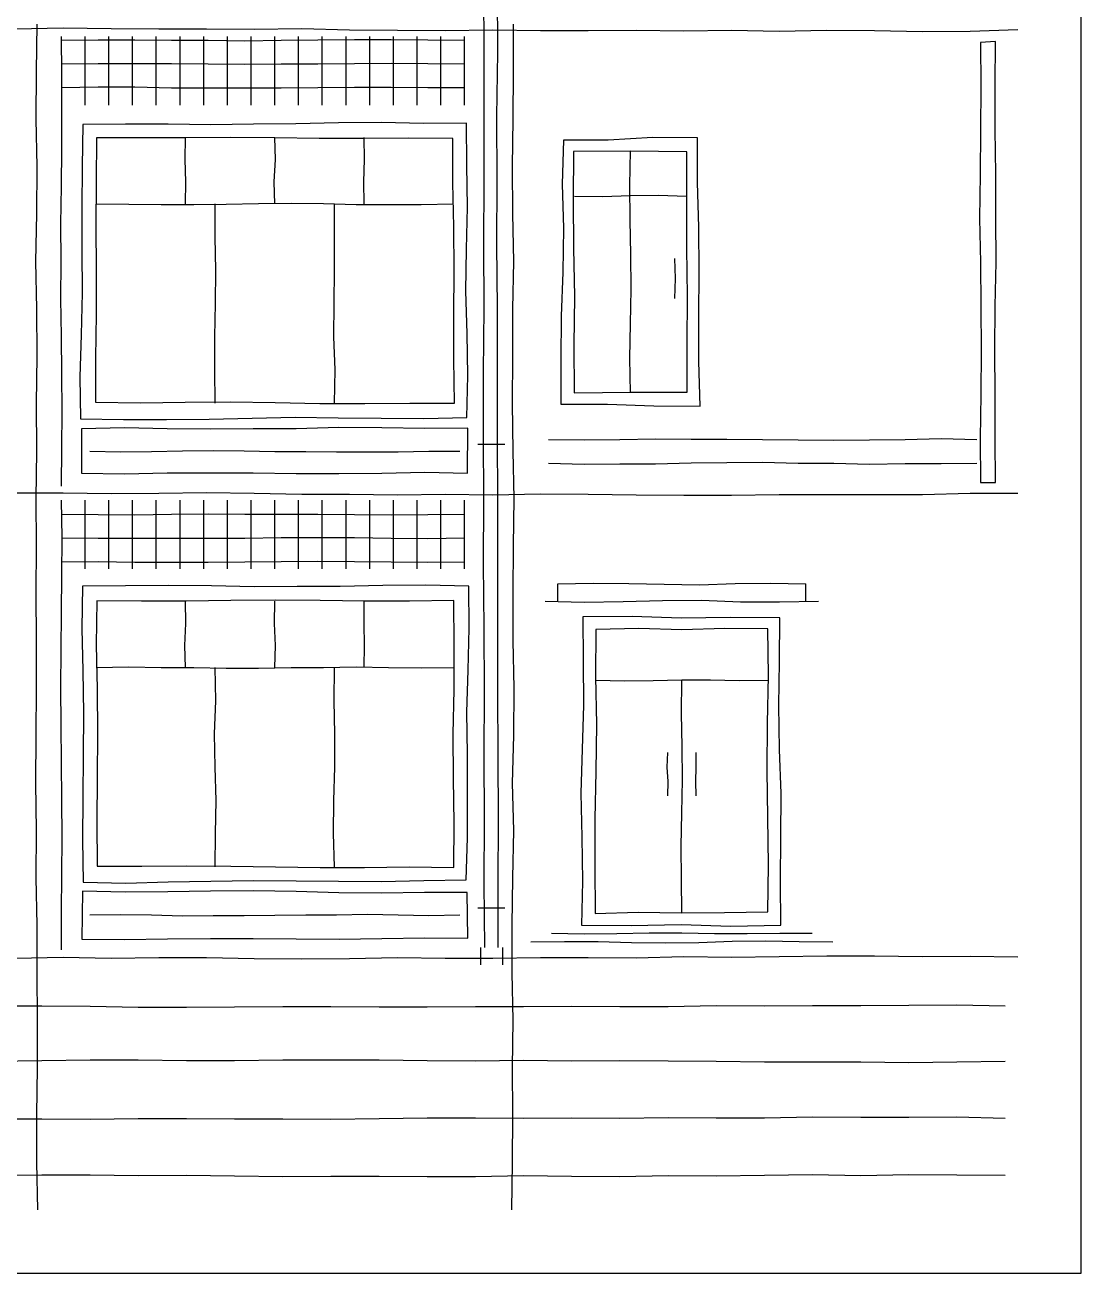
# Model space of a CAD drawing. Header units: millimetres. Extents: x 0 to 345, y 0 to 655.
# Drawn here: x 98.2 to 165, y 335 to 414 of the extents above; entities that cross this region are included whole.
import ezdxf

# ---------------------------------------------------------------- set-up
doc = ezdxf.new("R2010")
doc.units = ezdxf.units.MM
for name, color, linetype, true_color in [('01_KARKAS', 1, 'Continuous', 0xd62728), ('02_PROYOMY', 5, 'Continuous', 0x1f5fd6), ('03_BALKONY', 3, 'Continuous', 0x2ca02c), ('04_KLADKA', 32, 'Continuous', 0x8c5a2b), ('06_VODOSTOK', 4, 'Continuous', 0x0f9aa0), ('07_TSEKOL', 30, 'Continuous', 0xe68a00)]:
    doc.layers.add(name, color=color, linetype=linetype, true_color=true_color)

msp = doc.modelspace()

# ---------------------------------------------------------------- linework, layer by layer
at = {"layer": '01_KARKAS'}
for points in [[(165, 335), (165, 338.019), (165, 341.038), (165, 344.057), (165, 347.075), (165, 350.094), (165, 353.113), (165, 356.132), (165, 359.151), (165, 362.17), (165, 365.189), (165, 368.208), (165, 371.226), (165, 374.245), (165, 377.264), (165, 380.283), (165, 383.302), (165, 386.321), (165, 389.34), (165, 392.358), (165, 395.377), (165, 398.396), (165, 401.415), (165, 404.434), (165, 407.453), (165, 410.472), (165, 413.491), (165, 416.509)], [(97.596, 413.715), (100.615, 413.771), (103.635, 413.728), (106.654, 413.719), (109.673, 413.704), (112.692, 413.697), (115.712, 413.72), (118.731, 413.656), (121.75, 413.619), (124.769, 413.6), (127.788, 413.646), (130.808, 413.608), (133.827, 413.601), (136.846, 413.619), (139.865, 413.576), (142.885, 413.618), (145.904, 413.565), (148.923, 413.62), (151.942, 413.601), (154.962, 413.542), (157.981, 413.554), (161, 413.667)], [(99, 339), (98.933, 342), (98.933, 345), (98.984, 348), (98.974, 351), (98.963, 354), (98.961, 357), (98.904, 360), (98.922, 363), (98.887, 366), (98.909, 369), (98.928, 372), (98.924, 375), (98.909, 378), (98.91, 381), (98.894, 384), (98.951, 387), (98.919, 390), (98.957, 393), (98.94, 396), (98.881, 399), (98.942, 402), (98.965, 405), (98.891, 408), (98.922, 411), (98.961, 414)], [(129, 339), (129.035, 342), (129.049, 345), (129.029, 348), (129.068, 351), (129.007, 354), (129.017, 357), (129.051, 360), (129.111, 363), (129.043, 366), (129.11, 369), (129.129, 372), (129.073, 375), (129.068, 378), (129.1, 381), (129.137, 384), (129.074, 387), (129.043, 390), (129.055, 393), (129.057, 396), (129.125, 399), (129.061, 402), (129.035, 405), (129.077, 408), (129.096, 411), (129.088, 414)], [(97.596, 384.366), (100.615, 384.365), (103.635, 384.316), (106.654, 384.345), (109.673, 384.37), (112.692, 384.332), (115.712, 384.281), (118.731, 384.279), (121.75, 384.229), (124.769, 384.277), (127.788, 384.238), (130.808, 384.287), (133.827, 384.262), (136.846, 384.228), (139.865, 384.2), (142.885, 384.209), (145.904, 384.245), (148.923, 384.253), (151.942, 384.241), (154.962, 384.257), (157.981, 384.344), (161, 384.333)], [(97.596, 354.926), (100.615, 354.988), (103.635, 354.918), (106.654, 354.967), (109.673, 354.951), (112.692, 354.9), (115.712, 354.882), (118.731, 354.891), (121.75, 354.959), (124.769, 354.922), (127.788, 354.922), (130.808, 354.97), (133.827, 354.971), (136.846, 354.935), (139.865, 355.033), (142.885, 354.99), (145.904, 355.021), (148.923, 355.066), (151.942, 355.076), (154.962, 355.031), (157.981, 355.045), (161, 355)], [(96, 335), (99, 335), (102, 335), (105, 335), (108, 335), (111, 335), (114, 335), (117, 335), (120, 335), (123, 335), (126, 335), (129, 335), (132, 335), (135, 335), (138, 335), (141, 335), (144, 335), (147, 335), (150, 335), (153, 335), (156, 335), (159, 335), (162, 335), (165, 335)]]:
    msp.add_lwpolyline(points, dxfattribs=at)
at = {"layer": '02_PROYOMY'}
for points in [[(131.9, 378.6), (134.143, 378.64), (136.386, 378.615), (138.629, 378.586), (140.871, 378.541), (143.114, 378.612), (145.357, 378.641), (147.6, 378.6)], [(131.9, 377.5), (131.9, 378.6)], [(147.6, 377.5), (147.6, 378.6)], [(131.1, 377.5), (133.571, 377.433), (136.043, 377.484), (138.514, 377.535), (140.986, 377.566), (143.457, 377.458), (145.929, 377.456), (148.4, 377.5)], [(133.488, 376.509), (133.511, 373.722), (133.527, 370.934), (133.445, 368.148), (133.364, 365.361), (133.419, 362.573), (133.454, 359.786), (133.395, 356.999)], [(145.938, 376.454), (142.826, 376.471), (139.713, 376.436), (136.601, 376.541), (133.488, 376.509)], [(146, 357.009), (145.994, 359.787), (146.016, 362.565), (146.029, 365.343), (145.932, 368.12), (145.876, 370.898), (145.92, 373.676), (145.938, 376.454)], [(134.304, 375.716), (134.288, 372.721), (134.345, 369.727), (134.298, 366.733), (134.246, 363.739), (134.244, 360.744), (134.26, 357.75)], [(145.18, 375.758), (142.461, 375.767), (139.742, 375.686), (137.023, 375.783), (134.304, 375.716)], [(145.178, 357.843), (145.233, 360.829), (145.181, 363.815), (145.149, 366.8), (145.163, 369.786), (145.223, 372.772), (145.18, 375.758)], [(134.3, 372.5), (136.117, 372.469), (137.933, 372.492), (139.75, 372.536), (141.567, 372.523), (143.383, 372.486), (145.2, 372.5)], [(139.75, 357.8), (139.729, 359.9), (139.707, 362), (139.754, 364.1), (139.792, 366.2), (139.759, 368.3), (139.728, 370.4), (139.75, 372.5)], [(138.85, 365.19), (138.878, 366.1), (138.814, 367.01), (138.85, 367.92)], [(140.65, 365.19), (140.639, 366.1), (140.644, 367.01), (140.65, 367.92)], [(134.26, 357.75), (136.989, 357.819), (139.719, 357.781), (142.448, 357.801), (145.178, 357.843)], [(133.395, 356.999), (136.546, 356.976), (139.697, 357.042), (142.849, 356.948), (146, 357.009)], [(131.5, 356.5), (133.562, 356.453), (135.625, 356.487), (137.688, 356.532), (139.75, 356.525), (141.812, 356.479), (143.875, 356.477), (145.938, 356.494), (148, 356.5)], [(130.2, 355.95), (132.322, 355.977), (134.444, 355.969), (136.567, 355.912), (138.689, 355.897), (140.811, 355.91), (142.933, 355.991), (145.056, 356.016), (147.178, 355.97), (149.3, 355.95)]]:
    msp.add_lwpolyline(points, dxfattribs=at)
at = {"layer": '03_BALKONY'}
for points in [[(158.634, 412.845), (158.661, 410.062), (158.635, 407.278), (158.615, 404.495), (158.582, 401.711), (158.636, 398.928), (158.657, 396.144), (158.684, 393.361), (158.67, 390.577), (158.612, 387.794), (158.642, 385.01)], [(159.591, 412.91), (158.634, 412.845)], [(159.592, 385.007), (159.575, 387.797), (159.559, 390.587), (159.544, 393.377), (159.571, 396.168), (159.621, 398.958), (159.616, 401.748), (159.62, 404.539), (159.563, 407.329), (159.564, 410.119), (159.591, 412.91)], [(101.846, 407.658), (101.813, 404.998), (101.782, 402.337), (101.781, 399.676), (101.813, 397.015), (101.744, 394.355), (101.672, 391.695), (101.706, 389.034)], [(126.129, 407.747), (123.431, 407.728), (120.733, 407.787), (118.035, 407.754), (115.336, 407.709), (112.638, 407.668), (109.94, 407.642), (107.242, 407.687), (104.544, 407.681), (101.846, 407.658)], [(126.146, 389.124), (126.197, 391.784), (126.158, 394.445), (126.075, 397.105), (126.129, 399.766), (126.196, 402.426), (126.151, 405.087), (126.129, 407.747)], [(102.723, 406.816), (102.69, 404.028), (102.682, 401.24), (102.701, 398.452), (102.701, 395.664), (102.644, 392.876), (102.657, 390.088)], [(125.262, 406.766), (122.445, 406.793), (119.627, 406.769), (116.81, 406.763), (113.993, 406.804), (111.175, 406.835), (108.358, 406.824), (105.54, 406.805), (102.723, 406.816)], [(108.35, 402.633), (108.375, 404.033), (108.319, 405.433), (108.35, 406.833)], [(114, 402.633), (113.964, 404.033), (114.035, 405.433), (114, 406.833)], [(119.65, 402.633), (119.631, 404.033), (119.67, 405.433), (119.65, 406.833)], [(125.37, 390.023), (125.317, 392.813), (125.329, 395.604), (125.343, 398.395), (125.328, 401.185), (125.261, 403.975), (125.262, 406.766)], [(132.264, 406.658), (132.178, 403.876), (132.267, 401.091), (132.214, 398.308), (132.102, 395.525), (132.089, 392.742), (132.101, 389.958)], [(140.728, 406.813), (137.906, 406.826), (135.086, 406.66), (132.264, 406.658)], [(140.897, 389.846), (140.823, 392.674), (140.822, 395.502), (140.849, 398.33), (140.818, 401.158), (140.741, 403.985), (140.728, 406.813)], [(132.886, 405.939), (132.861, 402.887), (132.892, 399.834), (132.945, 396.782), (132.908, 393.729), (132.933, 390.676)], [(140.064, 405.918), (136.475, 405.966), (132.886, 405.939)], [(136.5, 390.683), (136.463, 392.869), (136.506, 395.055), (136.541, 397.24), (136.515, 399.426), (136.472, 401.612), (136.45, 403.798), (136.5, 405.983)], [(140.092, 390.714), (140.073, 393.755), (140.094, 396.796), (140.072, 399.837), (140.053, 402.878), (140.064, 405.918)], [(102.7, 402.633), (104.755, 402.624), (106.809, 402.601), (108.864, 402.589), (110.918, 402.625), (112.973, 402.659), (115.027, 402.675), (117.082, 402.668), (119.136, 402.606), (121.191, 402.604), (123.245, 402.6), (125.3, 402.633)], [(132.95, 403.133), (134.725, 403.103), (136.5, 403.155), (138.275, 403.177), (140.05, 403.133)], [(110.233, 390.033), (110.204, 392.133), (110.201, 394.233), (110.243, 396.333), (110.264, 398.433), (110.22, 400.533), (110.233, 402.633)], [(117.767, 390.033), (117.805, 392.133), (117.728, 394.233), (117.759, 396.333), (117.778, 398.433), (117.775, 400.533), (117.767, 402.633)], [(139.3, 396.653), (139.336, 397.913), (139.3, 399.173)], [(102.657, 390.088), (105.496, 390.04), (108.335, 390.092), (111.174, 390.111), (114.013, 390.062), (116.852, 390.014), (119.692, 390.008), (122.531, 390.022), (125.37, 390.023)], [(132.933, 390.676), (136.512, 390.722), (140.092, 390.714)], [(132.101, 389.958), (135.033, 389.96), (137.964, 389.853), (140.897, 389.846)], [(101.706, 389.034), (104.422, 388.986), (107.137, 388.996), (109.853, 389.023), (112.568, 389.085), (115.283, 389.152), (117.999, 389.109), (120.715, 389.083), (123.431, 389.056), (126.146, 389.124)], [(126.203, 388.442), (123.487, 388.425), (120.771, 388.466), (118.056, 388.48), (115.34, 388.415), (112.624, 388.399), (109.909, 388.386), (107.193, 388.401), (104.477, 388.462), (101.761, 388.411)], [(101.761, 388.411), (101.77, 385.59)], [(126.193, 385.61), (126.203, 388.442)], [(131.3, 387.733), (133.558, 387.719), (135.817, 387.74), (138.075, 387.77), (140.333, 387.753), (142.592, 387.747), (144.85, 387.739), (147.108, 387.703), (149.367, 387.688), (151.625, 387.716), (153.883, 387.737), (156.142, 387.783), (158.4, 387.733)], [(102.3, 386.983), (104.25, 386.949), (106.2, 386.962), (108.15, 387.018), (110.1, 387.028), (112.05, 387.013), (114, 386.978), (115.95, 386.967), (117.9, 386.96), (119.85, 386.954), (121.8, 386.952), (123.75, 386.994), (125.7, 386.983)], [(131.3, 386.233), (133.558, 386.171), (135.817, 386.201), (138.075, 386.2), (140.333, 386.249), (142.592, 386.278), (144.85, 386.295), (147.108, 386.227), (149.367, 386.224), (151.625, 386.174), (153.883, 386.215), (156.142, 386.211), (158.4, 386.233)], [(101.77, 385.59), (104.484, 385.556), (107.197, 385.616), (109.911, 385.626), (112.625, 385.629), (115.338, 385.574), (118.052, 385.581), (120.766, 385.598), (123.48, 385.653), (126.193, 385.61)], [(158.642, 385.01), (159.592, 385.007)], [(101.837, 378.446), (101.786, 375.772), (101.842, 373.098), (101.903, 370.424), (101.874, 367.75), (101.844, 365.076), (101.837, 362.402), (101.874, 359.728)], [(126.269, 378.452), (123.555, 378.52), (120.84, 378.5), (118.125, 378.434), (115.411, 378.423), (112.696, 378.407), (109.981, 378.483), (107.266, 378.503), (104.552, 378.467), (101.837, 378.446)], [(126.108, 359.868), (126.181, 362.522), (126.177, 365.178), (126.182, 367.833), (126.14, 370.488), (126.22, 373.143), (126.299, 375.797), (126.269, 378.452)], [(102.746, 377.532), (102.704, 374.734), (102.755, 371.937), (102.776, 369.139), (102.768, 366.342), (102.728, 363.544), (102.762, 360.747)], [(125.332, 377.538), (122.509, 377.512), (119.686, 377.507), (116.863, 377.539), (114.039, 377.562), (111.216, 377.548), (108.393, 377.502), (105.57, 377.503), (102.746, 377.532)], [(108.35, 373.3), (108.311, 374.7), (108.366, 376.1), (108.35, 377.5)], [(114, 373.3), (114.044, 374.7), (113.969, 376.1), (114, 377.5)], [(119.65, 373.3), (119.675, 374.7), (119.653, 376.1), (119.65, 377.5)], [(125.32, 360.654), (125.339, 363.468), (125.309, 366.282), (125.28, 369.096), (125.336, 371.91), (125.346, 374.724), (125.332, 377.538)], [(102.7, 373.3), (104.755, 373.352), (106.809, 373.307), (108.864, 373.298), (110.918, 373.256), (112.973, 373.255), (115.027, 373.3), (117.082, 373.304), (119.136, 373.34), (121.191, 373.307), (123.245, 373.282), (125.3, 373.3)], [(110.233, 360.7), (110.249, 362.8), (110.286, 364.9), (110.22, 367), (110.191, 369.1), (110.261, 371.2), (110.233, 373.3)], [(117.767, 360.7), (117.719, 362.8), (117.722, 364.9), (117.794, 367), (117.785, 369.1), (117.745, 371.2), (117.767, 373.3)], [(102.762, 360.747), (105.582, 360.731), (108.402, 360.77), (111.222, 360.736), (114.041, 360.692), (116.861, 360.663), (119.68, 360.663), (122.5, 360.697), (125.32, 360.654)], [(101.874, 359.728), (104.567, 359.672), (107.259, 359.749), (109.952, 359.794), (112.644, 359.835), (115.337, 359.804), (118.03, 359.79), (120.723, 359.773), (123.416, 359.829), (126.108, 359.868)], [(101.825, 359.158), (101.779, 356.121)], [(126.162, 359.068), (123.458, 359.082), (120.754, 359.035), (118.05, 359.061), (115.346, 359.14), (112.642, 359.174), (109.938, 359.16), (107.233, 359.111), (104.529, 359.099), (101.825, 359.158)], [(126.2, 356.185), (126.162, 359.068)], [(102.3, 357.65), (104.25, 357.688), (106.2, 357.651), (108.15, 357.605), (110.1, 357.621), (112.05, 357.62), (114, 357.642), (115.95, 357.667), (117.9, 357.67), (119.85, 357.693), (121.8, 357.653), (123.75, 357.616), (125.7, 357.65)], [(101.779, 356.121), (104.493, 356.107), (107.206, 356.135), (109.92, 356.17), (112.633, 356.166), (115.346, 356.138), (118.06, 356.129), (120.773, 356.166), (123.487, 356.207), (126.2, 356.185)]]:
    msp.add_lwpolyline(points, dxfattribs=at)
at = {"layer": '04_KLADKA'}
for points in [[(100.5, 384.783), (100.533, 387.153), (100.538, 389.522), (100.521, 391.892), (100.5, 394.261), (100.467, 396.631), (100.473, 399), (100.463, 401.369), (100.51, 403.739), (100.516, 406.108), (100.521, 408.478), (100.522, 410.847), (100.5, 413.217)], [(100.5, 413), (102.818, 413.014), (105.136, 413.016), (107.455, 412.996), (109.773, 412.991), (112.091, 412.959), (114.409, 412.991), (116.727, 413.019), (119.045, 413.03), (121.364, 413.025), (123.682, 413.006), (126, 413)], [(102, 408.883), (102, 413.217)], [(103.5, 408.883), (103.5, 413.217)], [(105, 408.883), (105, 413.217)], [(106.5, 408.883), (106.5, 413.217)], [(108, 408.883), (108, 413.217)], [(109.5, 408.883), (109.5, 413.217)], [(111, 408.883), (111, 413.217)], [(112.5, 408.883), (112.5, 413.217)], [(114, 408.883), (114, 413.217)], [(115.5, 408.883), (115.5, 413.217)], [(117, 408.883), (117, 413.217)], [(118.5, 408.883), (118.5, 413.217)], [(120, 408.883), (120, 413.217)], [(121.5, 408.883), (121.5, 413.217)], [(123, 408.883), (123, 413.217)], [(124.5, 408.883), (124.5, 413.217)], [(126, 408.883), (126, 413.217)], [(100.5, 411.5), (102.818, 411.519), (105.136, 411.52), (107.455, 411.514), (109.773, 411.485), (112.091, 411.464), (114.409, 411.486), (116.727, 411.497), (119.045, 411.526), (121.364, 411.542), (123.682, 411.522), (126, 411.5)], [(100.5, 410), (102.818, 410.034), (105.136, 410.033), (107.455, 409.984), (109.773, 409.969), (112.091, 409.971), (114.409, 409.978), (116.727, 410.006), (119.045, 410.027), (121.364, 410.024), (123.682, 410.002), (126, 410)], [(100.5, 355.45), (100.499, 357.819), (100.517, 360.189), (100.542, 362.558), (100.529, 364.928), (100.502, 367.297), (100.489, 369.667), (100.467, 372.036), (100.477, 374.406), (100.492, 376.775), (100.524, 379.144), (100.542, 381.514), (100.5, 383.883)], [(102, 379.55), (102, 383.883)], [(103.5, 379.55), (103.5, 383.883)], [(105, 379.55), (105, 383.883)], [(106.5, 379.55), (106.5, 383.883)], [(108, 379.55), (108, 383.883)], [(109.5, 379.55), (109.5, 383.883)], [(111, 379.55), (111, 383.883)], [(112.5, 379.55), (112.5, 383.883)], [(114, 379.55), (114, 383.883)], [(115.5, 379.55), (115.5, 383.883)], [(117, 379.55), (117, 383.883)], [(118.5, 379.55), (118.5, 383.883)], [(120, 379.55), (120, 383.883)], [(121.5, 379.55), (121.5, 383.883)], [(123, 379.55), (123, 383.883)], [(124.5, 379.55), (124.5, 383.883)], [(126, 379.55), (126, 383.883)], [(100.5, 383), (102.818, 382.982), (105.136, 382.96), (107.455, 383.009), (109.773, 383.03), (112.091, 383.014), (114.409, 383.014), (116.727, 382.996), (119.045, 382.99), (121.364, 382.962), (123.682, 382.984), (126, 383)], [(100.5, 381.5), (102.818, 381.493), (105.136, 381.489), (107.455, 381.479), (109.773, 381.489), (112.091, 381.496), (114.409, 381.528), (116.727, 381.525), (119.045, 381.521), (121.364, 381.49), (123.682, 381.46), (126, 381.5)], [(100.5, 380), (102.818, 380.015), (105.136, 379.98), (107.455, 379.963), (109.773, 379.98), (112.091, 380.001), (114.409, 380.01), (116.727, 380.042), (119.045, 380.019), (121.364, 379.989), (123.682, 379.98), (126, 380)]]:
    msp.add_lwpolyline(points, dxfattribs=at)
at = {"layer": '06_VODOSTOK'}
for points in [[(127.275, 355.6), (127.243, 359.643), (127.272, 363.686), (127.251, 367.729), (127.258, 371.772), (127.245, 375.815), (127.205, 379.858), (127.211, 383.902), (127.2, 387.945), (127.204, 391.988), (127.244, 396.031), (127.228, 400.074), (127.239, 404.117), (127.242, 408.16), (127.241, 412.203), (127.225, 416.246)], [(128.125, 355.6), (128.121, 359.643), (128.144, 363.686), (128.136, 367.729), (128.107, 371.772), (128.102, 375.815), (128.112, 379.858), (128.113, 383.902), (128.086, 387.945), (128.077, 391.988), (128.076, 396.031), (128.049, 400.074), (128.068, 404.117), (128.05, 408.16), (128.097, 412.203), (128.087, 416.246)], [(126.85, 387.433), (128.55, 387.433)], [(126.85, 358.1), (128.55, 358.1)], [(127, 355.6), (127, 354.5)], [(128.4, 355.6), (128.4, 354.5)]]:
    msp.add_lwpolyline(points, dxfattribs=at)
at = {"layer": '07_TSEKOL'}
for points in [[(96.212, 351.913), (99.259, 351.894), (102.306, 351.888), (105.353, 351.828), (108.4, 351.819), (111.447, 351.836), (114.494, 351.855), (117.541, 351.864), (120.588, 351.831), (123.635, 351.848), (126.682, 351.857), (129.729, 351.853), (132.776, 351.889), (135.824, 351.851), (138.871, 351.854), (141.918, 351.923), (144.965, 351.898), (148.012, 351.921), (151.059, 351.921), (154.106, 351.947), (157.153, 351.957), (160.2, 351.9)], [(96.212, 348.395), (99.259, 348.437), (102.306, 348.483), (105.353, 348.487), (108.4, 348.445), (111.447, 348.441), (114.494, 348.479), (117.541, 348.478), (120.588, 348.483), (123.635, 348.435), (126.682, 348.415), (129.729, 348.462), (132.776, 348.433), (135.824, 348.438), (138.871, 348.417), (141.918, 348.393), (144.965, 348.356), (148.012, 348.358), (151.059, 348.359), (154.106, 348.324), (157.153, 348.369), (160.2, 348.4)], [(96.212, 344.758), (99.259, 344.757), (102.306, 344.735), (105.353, 344.767), (108.4, 344.771), (111.447, 344.765), (114.494, 344.76), (117.541, 344.734), (120.588, 344.782), (123.635, 344.823), (126.682, 344.814), (129.729, 344.789), (132.776, 344.814), (135.824, 344.805), (138.871, 344.846), (141.918, 344.823), (144.965, 344.826), (148.012, 344.872), (151.059, 344.87), (154.106, 344.856), (157.153, 344.883), (160.2, 344.8)], [(96.212, 341.181), (99.259, 341.213), (102.306, 341.219), (105.353, 341.18), (108.4, 341.192), (111.447, 341.142), (114.494, 341.108), (117.541, 341.129), (120.588, 341.121), (123.635, 341.109), (126.682, 341.105), (129.729, 341.162), (132.776, 341.132), (135.824, 341.113), (138.871, 341.17), (141.918, 341.157), (144.965, 341.182), (148.012, 341.226), (151.059, 341.165), (154.106, 341.225), (157.153, 341.208), (160.2, 341.2)]]:
    msp.add_lwpolyline(points, dxfattribs=at)

doc.saveas('drawing.dxf')
